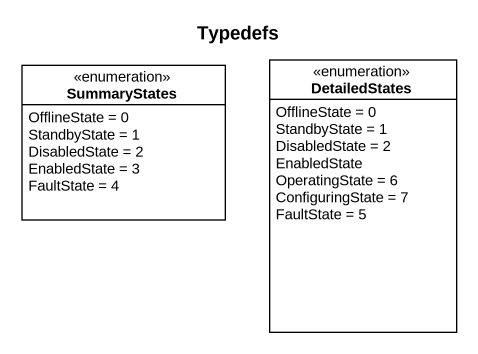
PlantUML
@startuml
title Typedefs
hide circle
hide empty members
enum SummaryStates {
  OfflineState = 0
  StandbyState = 1
  DisabledState = 2
  EnabledState = 3
  FaultState = 4
}
enum DetailedStates {
  OfflineState = 0
  StandbyState = 1
  DisabledState = 2
  EnabledState
  OperatingState = 6
  ConfiguringState = 7
  FaultState = 5
}
@enduml
